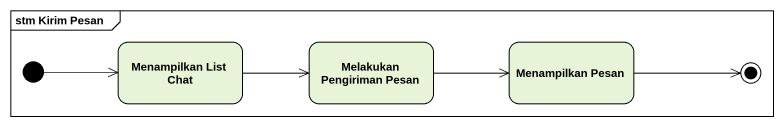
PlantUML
@startuml
mainframe stm Kirim Pesan
hide empty description
state "Menampilkan List Chat" as Menampilkan_List_Chat
state "Melakukan Pengiriman Pesan" as Melakukan_Pengiriman_Pesan
state "Menampilkan Pesan" as Menampilkan_Pesan
[*] -right-> Menampilkan_List_Chat
Menampilkan_List_Chat -right-> Melakukan_Pengiriman_Pesan
Melakukan_Pengiriman_Pesan -right-> Menampilkan_Pesan
Menampilkan_Pesan -right-> [*]
@enduml
